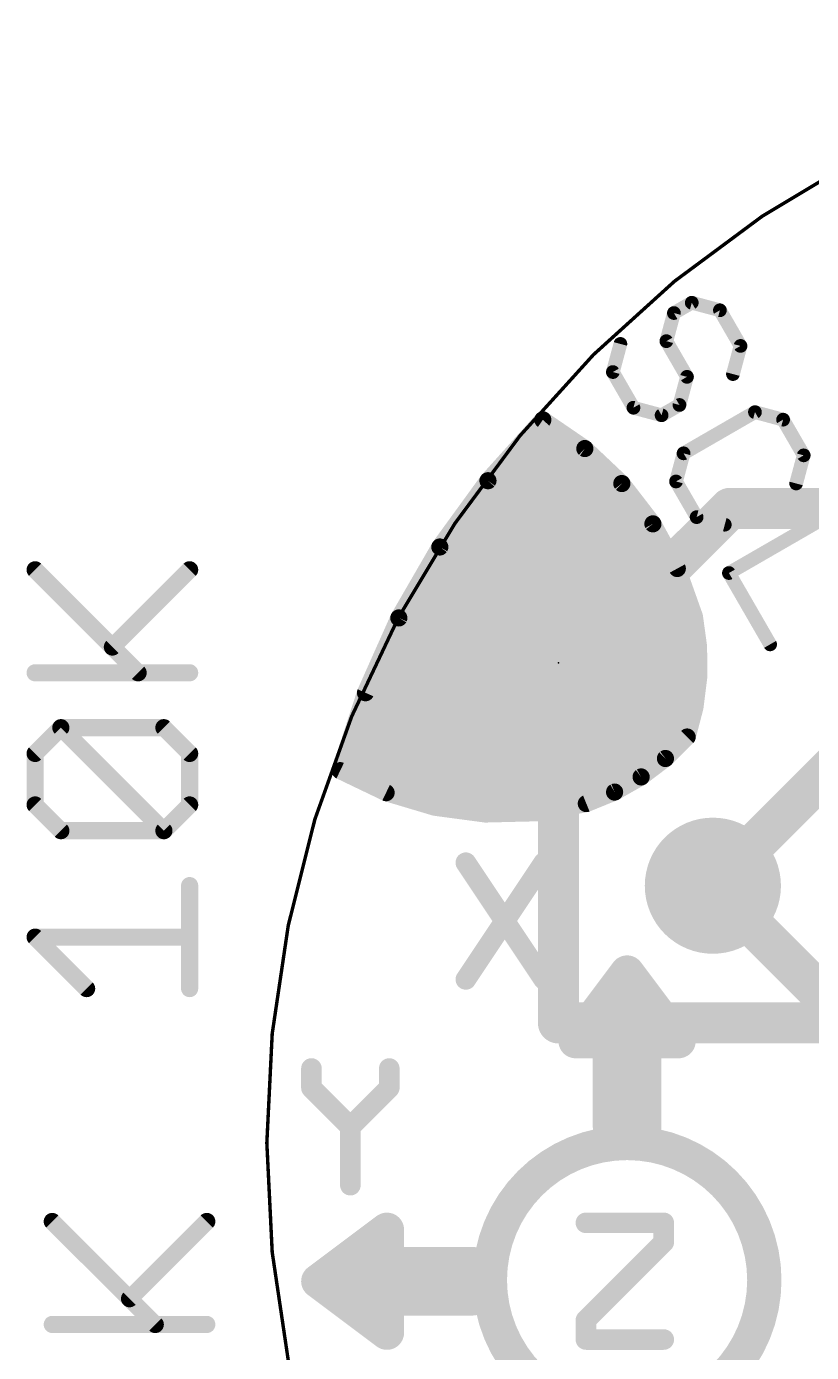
# Model space of a CAD drawing. Extents: x -10 to 12.2, y -10.5 to 9.8.
# Drawn here: x -10.03 to -4.22, y -1.55 to 8.27 of the extents above; entities that cross this region are included whole.
import ezdxf

# ---------------------------------------------------------------- set-up
doc = ezdxf.new("R2010")
doc.units = 0
for name, color, linetype in [('1', 12, 'CONTINUOUS'), ('16', 132, 'CONTINUOUS'), ('17', 110, 'CONTINUOUS'), ('18', 110, 'CONTINUOUS'), ('20', 53, 'CONTINUOUS'), ('21', 40, 'CONTINUOUS'), ('23', 53, 'CONTINUOUS'), ('27', 253, 'CONTINUOUS')]:
    doc.layers.add(name, color=color, linetype=linetype)

# ---------------------------------------------------------------- blocks, each defined once
blk = doc.blocks.new('ROUNDP')
at = {"const_width": 0.5}
blk.add_lwpolyline([(0, -0.25, 1), (0, 0.25, 1), (0, -0.25)], format="xyb", dxfattribs=at)
blk = doc.blocks.new('ROUNDV')
at = {"const_width": 0.5}
blk.add_lwpolyline([(0, -0.25, 1), (0, 0.25, 1), (0, -0.25)], format="xyb", dxfattribs=at)

msp = doc.modelspace()

# ---------------------------------------------------------------- linework, layer by layer
at = {"layer": '1'}
for points, const_width in [([(-6.212, 5.355), (-6.6179, 4.9042)], 0.127), ([(-5.9009, 5.1422), (-6.212, 5.355)], 0.127), ([(-6.231, 5.334), (-6.1813, 5.334)], 0.127), ([(-6.3453, 5.207), (-5.9957, 5.207)], 0.127), ([(-5.627, 4.8833), (-5.9009, 5.1422)], 0.127), ([(-6.4597, 5.08), (-5.8351, 5.08)], 0.127), ([(-6.574, 4.953), (-5.7007, 4.953)], 0.127), ([(-6.6179, 4.9042), (-6.9745, 4.4134)], 0.127), ([(-5.3969, 4.5847), (-5.627, 4.8833)], 0.127), ([(-6.6748, 4.826), (-5.5828, 4.826)], 0.127), ([(-6.767, 4.699), (-5.485, 4.699)], 0.127), ([(-6.8593, 4.572), (-5.3899, 4.572)], 0.127), ([(-5.2163, 4.2539), (-5.3969, 4.5847)], 0.127), ([(-6.9745, 4.4134), (-7.2778, 3.8881)], 0.127), ([(-6.9516, 4.445), (-5.3206, 4.445)], 0.127), ([(-7.0296, 4.318), (-5.2513, 4.318)], 0.127), ([(-7.1029, 4.191), (-5.1939, 4.191)], 0.127), ([(-5.0898, 3.8988), (-5.2163, 4.2539)], 0.127), ([(-7.1763, 4.064), (-5.1487, 4.064)], 0.127), ([(-7.2778, 3.8881), (-7.5246, 3.3339)], 0.127), ([(-7.2496, 3.937), (-5.1034, 3.937)], 0.127), ([(-5.059, 3.6749), (-5.0898, 3.8988)], 0.127), ([(-7.3126, 3.81), (-5.0776, 3.81)], 0.127), ([(-7.3691, 3.683), (-5.0602, 3.683)], 0.127), ([(-5.0578, 3.4489), (-5.059, 3.6749)], 0.127), ([(-6.096, 3.556), (-6.096, 0.889)], 0.3048), ([(-7.4257, 3.556), (-5.0584, 3.556)], 0.127), ([(-7.4822, 3.429), (-5.0603, 3.429)], 0.127), ([(-5.0861, 3.2246), (-5.0578, 3.4489)], 0.127), ([(-7.5246, 3.3339), (-7.712, 2.757)], 0.127), ([(-7.5349, 3.302), (-5.0763, 3.302)], 0.127), ([(-5.1434, 3.006), (-5.0861, 3.2246)], 0.127), ([(-7.5762, 3.175), (-5.0991, 3.175)], 0.127), ([(-7.6175, 3.048), (-5.1324, 3.048)], 0.127), ([(-5.3041, 2.8471), (-5.1434, 3.006)], 0.127), ([(-4.953, 1.905), (-3.937, 2.921)], 0.3048), ([(-7.6587, 2.921), (-5.2293, 2.921)], 0.127), ([(-7.7, 2.794), (-5.374, 2.794)], 0.127), ([(-5.4841, 2.7105), (-5.3041, 2.8471)], 0.127), ([(-7.712, 2.757), (-7.3722, 2.594)], 0.127), ([(-5.6805, 2.5985), (-5.4841, 2.7105)], 0.127), ([(-7.5244, 2.667), (-5.5604, 2.667)], 0.127), ([(-7.3722, 2.594), (-7.011, 2.4862)], 0.127), ([(-5.8898, 2.5132), (-5.6805, 2.5985)], 0.127), ([(-7.1913, 2.54), (-5.824, 2.54)], 0.127), ([(-6.2605, 2.4453), (-5.8898, 2.5132)], 0.127), ([(-7.011, 2.4862), (-6.6374, 2.4362)], 0.127), ([(-6.6374, 2.4362), (-6.2605, 2.4453)], 0.127), ([(-6.096, 0.889), (-3.175, 0.889)], 0.3048)]:
    msp.add_lwpolyline(points, dxfattribs=dict(at, const_width=const_width))
for points, const_width in [([(-6.1941, 5.3812, 1), (-6.23, 5.3288)], 0.0635), ([(-6.1884, 5.3338, 1), (-6.2356, 5.3763)], 0.0635), ([(-6.231, 5.3658, 1), (-6.231, 5.3023)], 0.0635), ([(-6.1813, 5.3023, 1), (-6.1813, 5.3658)], 0.0635), ([(-6.3453, 5.2387, 1), (-6.3453, 5.1753)], 0.0635), ([(-5.9957, 5.1753, 1), (-5.9957, 5.2387)], 0.0635), ([(-5.8791, 5.1653, 1), (-5.9227, 5.1191)], 0.0635), ([(-6.4597, 5.1117, 1), (-6.4597, 5.0483)], 0.0635), ([(-5.9189, 5.116, 1), (-5.883, 5.1684)], 0.0635), ([(-5.8351, 5.0483, 1), (-5.8351, 5.1117)], 0.0635), ([(-6.574, 4.9848, 1), (-6.574, 4.9213)], 0.0635), ([(-5.7007, 4.9213, 1), (-5.7007, 4.9848)], 0.0635), ([(-6.6415, 4.9255, 1), (-6.5943, 4.883)], 0.0635), ([(-6.5923, 4.8856, 1), (-6.6436, 4.9229)], 0.0635), ([(-5.6018, 4.9027, 1), (-5.6521, 4.8639)], 0.0635), ([(-5.6488, 4.8602, 1), (-5.6052, 4.9064)], 0.0635), ([(-6.6748, 4.8578, 1), (-6.6748, 4.7943)], 0.0635), ([(-5.5828, 4.7943, 1), (-5.5828, 4.8578)], 0.0635), ([(-6.767, 4.7307, 1), (-6.767, 4.6673)], 0.0635), ([(-5.485, 4.6673, 1), (-5.485, 4.7307)], 0.0635), ([(-6.8593, 4.6037, 1), (-6.8593, 4.5403)], 0.0635), ([(-5.369, 4.5999, 1), (-5.4248, 4.5695)], 0.0635), ([(-5.422, 4.5654, 1), (-5.3717, 4.6041)], 0.0635), ([(-5.3899, 4.5403, 1), (-5.3899, 4.6037)], 0.0635), ([(-7.0002, 4.4321, 1), (-6.9488, 4.3948)], 0.0635), ([(-6.947, 4.3976, 1), (-7.002, 4.4293)], 0.0635), ([(-6.9516, 4.4768, 1), (-6.9516, 4.4133)], 0.0635), ([(-5.3206, 4.4133, 1), (-5.3206, 4.4768)], 0.0635), ([(-7.0296, 4.3498, 1), (-7.0296, 4.2863)], 0.0635), ([(-5.2513, 4.2863, 1), (-5.2513, 4.3498)], 0.0635), ([(-7.1029, 4.2227, 1), (-7.1029, 4.1593)], 0.0635), ([(-5.1864, 4.2645, 1), (-5.2463, 4.2432)], 0.0635), ([(-5.2442, 4.2387, 1), (-5.1885, 4.2691)], 0.0635), ([(-5.1939, 4.1593, 1), (-5.1939, 4.2227)], 0.0635), ([(-7.1763, 4.0957, 1), (-7.1763, 4.0323)], 0.0635), ([(-5.1487, 4.0323, 1), (-5.1487, 4.0957)], 0.0635), ([(-7.3053, 3.904, 1), (-7.2503, 3.8722)], 0.0635), ([(-7.2488, 3.8752, 1), (-7.3068, 3.901)], 0.0635), ([(-7.2496, 3.9688, 1), (-7.2496, 3.9053)], 0.0635), ([(-5.0583, 3.9031, 1), (-5.1212, 3.8945)], 0.0635), ([(-5.1197, 3.8882, 1), (-5.0599, 3.9095)], 0.0635), ([(-5.1034, 3.9053, 1), (-5.1034, 3.9688)], 0.0635), ([(-7.3126, 3.8418, 1), (-7.3126, 3.7782)], 0.0635), ([(-5.0776, 3.7782, 1), (-5.0776, 3.8418)], 0.0635), ([(-7.3691, 3.7148, 1), (-7.3691, 3.6513)], 0.0635), ([(-5.0273, 3.6751, 1), (-5.0908, 3.6747)], 0.0635), ([(-5.0602, 3.6513, 1), (-5.0602, 3.7148)], 0.0635), ([(-6.0198, 3.556, 1), (-6.1722, 3.556)], 0.1524), ([(-5.0905, 3.6706, 1), (-5.0276, 3.6792)], 0.0635), ([(-7.4257, 3.5878, 1), (-7.4257, 3.5242)], 0.0635), ([(-5.0584, 3.5242, 1), (-5.0584, 3.5878)], 0.0635), ([(-7.4822, 3.4608, 1), (-7.4822, 3.3973)], 0.0635), ([(-5.0896, 3.4487, 1), (-5.0261, 3.4491)], 0.0635), ([(-5.0263, 3.4449, 1), (-5.0893, 3.4529)], 0.0635), ([(-5.0603, 3.3973, 1), (-5.0603, 3.4608)], 0.0635), ([(-7.5349, 3.3338, 1), (-7.5349, 3.2702)], 0.0635), ([(-7.5536, 3.3468, 1), (-7.4956, 3.321)], 0.0635), ([(-7.4944, 3.3241, 1), (-7.5548, 3.3437)], 0.0635), ([(-5.0763, 3.2702, 1), (-5.0763, 3.3338)], 0.0635), ([(-5.1176, 3.2286, 1), (-5.0546, 3.2207)], 0.0635), ([(-5.0554, 3.2166, 1), (-5.1168, 3.2327)], 0.0635), ([(-7.5762, 3.2068, 1), (-7.5762, 3.1433)], 0.0635), ([(-5.0991, 3.1433, 1), (-5.0991, 3.2068)], 0.0635), ([(-7.6175, 3.0798, 1), (-7.6175, 3.0162)], 0.0635), ([(-5.1741, 3.014, 1), (-5.1127, 2.998)], 0.0635), ([(-5.121, 2.9834, 1), (-5.1657, 3.0286)], 0.0635), ([(-5.1324, 3.0162, 1), (-5.1324, 3.0798)], 0.0635), ([(-7.6587, 2.9528, 1), (-7.6587, 2.8893)], 0.0635), ([(-5.2293, 2.8893, 1), (-5.2293, 2.9528)], 0.0635), ([(-7.7, 2.8258, 1), (-7.7, 2.7622)], 0.0635), ([(-5.374, 2.7622, 1), (-5.374, 2.8258)], 0.0635), ([(-5.3264, 2.8696, 1), (-5.2817, 2.8245)], 0.0635), ([(-5.2849, 2.8218, 1), (-5.3233, 2.8724)], 0.0635), ([(-7.6983, 2.7856, 1), (-7.7258, 2.7283)], 0.0635), ([(-7.7422, 2.7668, 1), (-7.6818, 2.7471)], 0.0635), ([(-5.5033, 2.7358, 1), (-5.4649, 2.6852)], 0.0635), ([(-5.4684, 2.6829, 1), (-5.4999, 2.738)], 0.0635), ([(-7.5244, 2.6988, 1), (-7.5244, 2.6353)], 0.0635), ([(-7.3631, 2.6244, 1), (-7.3812, 2.5636)], 0.0635), ([(-7.3859, 2.5653, 1), (-7.3584, 2.6226)], 0.0635), ([(-5.6962, 2.6261, 1), (-5.6648, 2.5709)], 0.0635), ([(-5.6685, 2.5691, 1), (-5.6925, 2.6279)], 0.0635), ([(-5.5604, 2.6353, 1), (-5.5604, 2.6988)], 0.0635), ([(-7.1913, 2.5718, 1), (-7.1913, 2.5082)], 0.0635), ([(-5.9018, 2.5426, 1), (-5.8778, 2.4838)], 0.0635), ([(-5.8841, 2.4819, 1), (-5.8955, 2.5444)], 0.0635), ([(-5.824, 2.5082, 1), (-5.824, 2.5718)], 0.0635), ([(-7.0068, 2.5176, 1), (-7.0152, 2.4547)], 0.0635), ([(-7.02, 2.4557, 1), (-7.0019, 2.5166)], 0.0635), ([(-6.6381, 2.4679, 1), (-6.6366, 2.4044)], 0.0635), ([(-6.6416, 2.4047, 1), (-6.6332, 2.4677)], 0.0635), ([(-6.2663, 2.4765, 1), (-6.2548, 2.414)], 0.0635), ([(-6.2598, 2.4135, 1), (-6.2613, 2.477)], 0.0635), ([(-5.0069, 1.9589, 1), (-4.8991, 1.8511)], 0.1524), ([(-6.096, 0.9652, 1), (-6.096, 0.8128)], 0.1524), ([(-6.1722, 0.889, 1), (-6.0198, 0.889)], 0.1524)]:
    msp.add_lwpolyline(points, format="xyb", dxfattribs=dict(at, const_width=const_width))
at = {"layer": '16'}
for points, const_width in [([(-6.212, 5.355), (-6.6179, 4.9042)], 0.127), ([(-5.9009, 5.1422), (-6.212, 5.355)], 0.127), ([(-6.231, 5.334), (-6.1813, 5.334)], 0.127), ([(-6.3453, 5.207), (-5.9957, 5.207)], 0.127), ([(-5.627, 4.8833), (-5.9009, 5.1422)], 0.127), ([(-6.4597, 5.08), (-5.8351, 5.08)], 0.127), ([(-6.574, 4.953), (-5.7007, 4.953)], 0.127), ([(-6.6179, 4.9042), (-6.9745, 4.4134)], 0.127), ([(-5.3969, 4.5847), (-5.627, 4.8833)], 0.127), ([(-6.6748, 4.826), (-5.5828, 4.826)], 0.127), ([(-4.826, 4.699), (-5.969, 3.556)], 0.3048), ([(4.953, 4.699), (-4.826, 4.699)], 0.3048), ([(-6.767, 4.699), (-5.485, 4.699)], 0.127), ([(-6.8593, 4.572), (-5.3899, 4.572)], 0.127), ([(-5.2163, 4.2539), (-5.3969, 4.5847)], 0.127), ([(-6.9745, 4.4134), (-7.2778, 3.8881)], 0.127), ([(-6.9516, 4.445), (-5.3206, 4.445)], 0.127), ([(-7.0296, 4.318), (-5.2513, 4.318)], 0.127), ([(-7.1029, 4.191), (-5.1939, 4.191)], 0.127), ([(-5.0898, 3.8988), (-5.2163, 4.2539)], 0.127), ([(-7.1763, 4.064), (-5.1487, 4.064)], 0.127), ([(-7.2778, 3.8881), (-7.5246, 3.3339)], 0.127), ([(-7.2496, 3.937), (-5.1034, 3.937)], 0.127), ([(-5.059, 3.6749), (-5.0898, 3.8988)], 0.127), ([(-7.3126, 3.81), (-5.0776, 3.81)], 0.127), ([(-7.3691, 3.683), (-5.0602, 3.683)], 0.127), ([(-5.0578, 3.4489), (-5.059, 3.6749)], 0.127), ([(-5.969, 3.556), (-6.096, 3.556)], 0.3048), ([(-7.4257, 3.556), (-5.0584, 3.556)], 0.127), ([(-7.4822, 3.429), (-5.0603, 3.429)], 0.127), ([(-5.0861, 3.2246), (-5.0578, 3.4489)], 0.127), ([(-7.5246, 3.3339), (-7.712, 2.757)], 0.127), ([(-7.5349, 3.302), (-5.0763, 3.302)], 0.127), ([(-5.1434, 3.006), (-5.0861, 3.2246)], 0.127), ([(-7.5762, 3.175), (-5.0991, 3.175)], 0.127), ([(-7.6175, 3.048), (-5.1324, 3.048)], 0.127), ([(-5.3041, 2.8471), (-5.1434, 3.006)], 0.127), ([(-7.6587, 2.921), (-5.2293, 2.921)], 0.127), ([(-7.7, 2.794), (-5.374, 2.794)], 0.127), ([(-5.4841, 2.7105), (-5.3041, 2.8471)], 0.127), ([(-7.712, 2.757), (-7.3722, 2.594)], 0.127), ([(-5.6805, 2.5985), (-5.4841, 2.7105)], 0.127), ([(-7.5244, 2.667), (-5.5604, 2.667)], 0.127), ([(-7.3722, 2.594), (-7.011, 2.4862)], 0.127), ([(-5.8898, 2.5132), (-5.6805, 2.5985)], 0.127), ([(-7.1913, 2.54), (-5.824, 2.54)], 0.127), ([(-6.2605, 2.4453), (-5.8898, 2.5132)], 0.127), ([(-7.011, 2.4862), (-6.6374, 2.4362)], 0.127), ([(-6.6374, 2.4362), (-6.2605, 2.4453)], 0.127), ([(-4.064, 1.016), (-4.953, 1.905)], 0.3048)]:
    msp.add_lwpolyline(points, dxfattribs=dict(at, const_width=const_width))
for points, const_width in [([(-6.1941, 5.3812, 1), (-6.23, 5.3288)], 0.0635), ([(-6.1884, 5.3338, 1), (-6.2356, 5.3763)], 0.0635), ([(-6.231, 5.3658, 1), (-6.231, 5.3023)], 0.0635), ([(-6.1813, 5.3023, 1), (-6.1813, 5.3658)], 0.0635), ([(-6.3453, 5.2387, 1), (-6.3453, 5.1753)], 0.0635), ([(-5.9957, 5.1753, 1), (-5.9957, 5.2387)], 0.0635), ([(-5.8791, 5.1653, 1), (-5.9227, 5.1191)], 0.0635), ([(-6.4597, 5.1117, 1), (-6.4597, 5.0483)], 0.0635), ([(-5.9189, 5.116, 1), (-5.883, 5.1684)], 0.0635), ([(-5.8351, 5.0483, 1), (-5.8351, 5.1117)], 0.0635), ([(-6.574, 4.9848, 1), (-6.574, 4.9213)], 0.0635), ([(-5.7007, 4.9213, 1), (-5.7007, 4.9848)], 0.0635), ([(-6.6415, 4.9255, 1), (-6.5943, 4.883)], 0.0635), ([(-6.5923, 4.8856, 1), (-6.6436, 4.9229)], 0.0635), ([(-5.6018, 4.9027, 1), (-5.6521, 4.8639)], 0.0635), ([(-5.6488, 4.8602, 1), (-5.6052, 4.9064)], 0.0635), ([(-6.6748, 4.8578, 1), (-6.6748, 4.7943)], 0.0635), ([(-5.5828, 4.7943, 1), (-5.5828, 4.8578)], 0.0635), ([(-4.826, 4.7752, 1), (-4.826, 4.6228)], 0.1524), ([(-4.7721, 4.6451, 1), (-4.8799, 4.7529)], 0.1524), ([(-6.767, 4.7307, 1), (-6.767, 4.6673)], 0.0635), ([(-5.485, 4.6673, 1), (-5.485, 4.7307)], 0.0635), ([(-6.8593, 4.6037, 1), (-6.8593, 4.5403)], 0.0635), ([(-5.369, 4.5999, 1), (-5.4248, 4.5695)], 0.0635), ([(-5.422, 4.5654, 1), (-5.3717, 4.6041)], 0.0635), ([(-5.3899, 4.5403, 1), (-5.3899, 4.6037)], 0.0635), ([(-7.0002, 4.4321, 1), (-6.9488, 4.3948)], 0.0635), ([(-6.947, 4.3976, 1), (-7.002, 4.4293)], 0.0635), ([(-6.9516, 4.4768, 1), (-6.9516, 4.4133)], 0.0635), ([(-5.3206, 4.4133, 1), (-5.3206, 4.4768)], 0.0635), ([(-7.0296, 4.3498, 1), (-7.0296, 4.2863)], 0.0635), ([(-5.2513, 4.2863, 1), (-5.2513, 4.3498)], 0.0635), ([(-7.1029, 4.2227, 1), (-7.1029, 4.1593)], 0.0635), ([(-5.1864, 4.2645, 1), (-5.2463, 4.2432)], 0.0635), ([(-5.2442, 4.2387, 1), (-5.1885, 4.2691)], 0.0635), ([(-5.1939, 4.1593, 1), (-5.1939, 4.2227)], 0.0635), ([(-7.1763, 4.0957, 1), (-7.1763, 4.0323)], 0.0635), ([(-5.1487, 4.0323, 1), (-5.1487, 4.0957)], 0.0635), ([(-7.3053, 3.904, 1), (-7.2503, 3.8722)], 0.0635), ([(-7.2488, 3.8752, 1), (-7.3068, 3.901)], 0.0635), ([(-7.2496, 3.9688, 1), (-7.2496, 3.9053)], 0.0635), ([(-5.0583, 3.9031, 1), (-5.1212, 3.8945)], 0.0635), ([(-5.1197, 3.8882, 1), (-5.0599, 3.9095)], 0.0635), ([(-5.1034, 3.9053, 1), (-5.1034, 3.9688)], 0.0635), ([(-7.3126, 3.8418, 1), (-7.3126, 3.7782)], 0.0635), ([(-5.0776, 3.7782, 1), (-5.0776, 3.8418)], 0.0635), ([(-7.3691, 3.7148, 1), (-7.3691, 3.6513)], 0.0635), ([(-5.0273, 3.6751, 1), (-5.0908, 3.6747)], 0.0635), ([(-5.0602, 3.6513, 1), (-5.0602, 3.7148)], 0.0635), ([(-6.096, 3.6322, 1), (-6.096, 3.4798)], 0.1524), ([(-6.0229, 3.6099, 1), (-5.9151, 3.5021)], 0.1524), ([(-5.969, 3.4798, 1), (-5.969, 3.6322)], 0.1524), ([(-5.0905, 3.6706, 1), (-5.0276, 3.6792)], 0.0635), ([(-7.4257, 3.5878, 1), (-7.4257, 3.5242)], 0.0635), ([(-5.0584, 3.5242, 1), (-5.0584, 3.5878)], 0.0635), ([(-7.4822, 3.4608, 1), (-7.4822, 3.3973)], 0.0635), ([(-5.0896, 3.4487, 1), (-5.0261, 3.4491)], 0.0635), ([(-5.0263, 3.4449, 1), (-5.0893, 3.4529)], 0.0635), ([(-5.0603, 3.3973, 1), (-5.0603, 3.4608)], 0.0635), ([(-7.5349, 3.3338, 1), (-7.5349, 3.2702)], 0.0635), ([(-7.5536, 3.3468, 1), (-7.4956, 3.321)], 0.0635), ([(-7.4944, 3.3241, 1), (-7.5548, 3.3437)], 0.0635), ([(-5.0763, 3.2702, 1), (-5.0763, 3.3338)], 0.0635), ([(-5.1176, 3.2286, 1), (-5.0546, 3.2207)], 0.0635), ([(-5.0554, 3.2166, 1), (-5.1168, 3.2327)], 0.0635), ([(-7.5762, 3.2068, 1), (-7.5762, 3.1433)], 0.0635), ([(-5.0991, 3.1433, 1), (-5.0991, 3.2068)], 0.0635), ([(-7.6175, 3.0798, 1), (-7.6175, 3.0162)], 0.0635), ([(-5.1741, 3.014, 1), (-5.1127, 2.998)], 0.0635), ([(-5.121, 2.9834, 1), (-5.1657, 3.0286)], 0.0635), ([(-5.1324, 3.0162, 1), (-5.1324, 3.0798)], 0.0635), ([(-7.6587, 2.9528, 1), (-7.6587, 2.8893)], 0.0635), ([(-5.2293, 2.8893, 1), (-5.2293, 2.9528)], 0.0635), ([(-7.7, 2.8258, 1), (-7.7, 2.7622)], 0.0635), ([(-5.374, 2.7622, 1), (-5.374, 2.8258)], 0.0635), ([(-5.3264, 2.8696, 1), (-5.2817, 2.8245)], 0.0635), ([(-5.2849, 2.8218, 1), (-5.3233, 2.8724)], 0.0635), ([(-7.6983, 2.7856, 1), (-7.7258, 2.7283)], 0.0635), ([(-7.7422, 2.7668, 1), (-7.6818, 2.7471)], 0.0635), ([(-5.5033, 2.7358, 1), (-5.4649, 2.6852)], 0.0635), ([(-5.4684, 2.6829, 1), (-5.4999, 2.738)], 0.0635), ([(-7.5244, 2.6988, 1), (-7.5244, 2.6353)], 0.0635), ([(-7.3631, 2.6244, 1), (-7.3812, 2.5636)], 0.0635), ([(-7.3859, 2.5653, 1), (-7.3584, 2.6226)], 0.0635), ([(-5.6962, 2.6261, 1), (-5.6648, 2.5709)], 0.0635), ([(-5.6685, 2.5691, 1), (-5.6925, 2.6279)], 0.0635), ([(-5.5604, 2.6353, 1), (-5.5604, 2.6988)], 0.0635), ([(-7.1913, 2.5718, 1), (-7.1913, 2.5082)], 0.0635), ([(-5.9018, 2.5426, 1), (-5.8778, 2.4838)], 0.0635), ([(-5.8841, 2.4819, 1), (-5.8955, 2.5444)], 0.0635), ([(-5.824, 2.5082, 1), (-5.824, 2.5718)], 0.0635), ([(-7.0068, 2.5176, 1), (-7.0152, 2.4547)], 0.0635), ([(-7.02, 2.4557, 1), (-7.0019, 2.5166)], 0.0635), ([(-6.6381, 2.4679, 1), (-6.6366, 2.4044)], 0.0635), ([(-6.6416, 2.4047, 1), (-6.6332, 2.4677)], 0.0635), ([(-6.2663, 2.4765, 1), (-6.2548, 2.414)], 0.0635), ([(-6.2598, 2.4135, 1), (-6.2613, 2.477)], 0.0635), ([(-4.8991, 1.9589, 1), (-5.0069, 1.8511)], 0.1524)]:
    msp.add_lwpolyline(points, format="xyb", dxfattribs=dict(at, const_width=const_width))
at = {"layer": '20', "const_width": 0.0254}
msp.add_lwpolyline([(0, -8.255, 1), (0, 8.255, 1), (0, -8.255)], format="xyb", dxfattribs=at)
at = {"layer": '21'}
for points, const_width in [([(-5.2414, 6.146), (-5.2972, 5.9377)], 0.1016), ([(-5.1093, 6.2223), (-5.2414, 6.146)], 0.1016), ([(-4.9009, 6.1664), (-5.1093, 6.2223)], 0.1016), ([(-4.7484, 5.9023), (-4.9009, 6.1664)], 0.1016), ([(-5.6935, 5.7089), (-5.6377, 5.9172)], 0.1016), ([(-5.2972, 5.9377), (-5.1447, 5.6735)], 0.1016), ([(-4.8042, 5.6939), (-4.7484, 5.9023)], 0.1016), ([(-5.541, 5.4447), (-5.6935, 5.7089)], 0.1016), ([(-5.1447, 5.6735), (-5.2005, 5.4651)], 0.1016), ([(-5.2005, 5.4651), (-5.3326, 5.3888)], 0.1016), ([(-5.3326, 5.3888), (-5.541, 5.4447)], 0.1016), ([(-4.6415, 5.4121), (-5.1699, 5.107)], 0.1016), ([(-4.4332, 5.3563), (-4.6415, 5.4121)], 0.1016), ([(-4.2806, 5.0921), (-4.4332, 5.3563)], 0.1016), ([(-5.1699, 5.107), (-5.2257, 4.8987)], 0.1016), ([(-4.3365, 4.8837), (-4.2806, 5.0921)], 0.1016), ([(-5.2257, 4.8987), (-5.0732, 4.6345)], 0.1016), ([(-4.0417, 4.6782), (-4.8342, 4.2206)], 0.1016), ([(-5.0732, 4.6345), (-4.8649, 4.5787)], 0.1016), ([(-4.8342, 4.2206), (-4.5292, 3.6922)], 0.1016), ([(-6.7818, 2.0755), (-6.2056, 1.2112)], 0.1524), ([(-6.2056, 2.0755), (-6.7818, 1.2112)], 0.1524), ([(-5.969, 0.754), (-5.588, 1.262)], 0.254), ([(-5.588, 1.262), (-5.207, 0.754)], 0.254), ([(-5.7725, 1.016), (-5.4035, 1.016)], 0.254), ([(-5.963, 0.762), (-5.213, 0.762)], 0.254), ([(-5.715, 0.754), (-5.969, 0.754)], 0.254), ([(-5.715, 0.119), (-5.715, 0.754)], 0.254), ([(-5.207, 0.754), (-5.461, 0.754)], 0.254), ([(-5.461, 0.754), (-5.461, 0.119)], 0.254), ([(-7.9248, 0.5515), (-7.9248, 0.4075)], 0.1524), ([(-7.3486, 0.4075), (-7.3486, 0.5515)], 0.1524), ([(-5.715, 0.508), (-5.461, 0.508)], 0.254), ([(-7.9248, 0.4075), (-7.6367, 0.1194)], 0.1524), ([(-7.6367, 0.1194), (-7.3486, 0.4075)], 0.1524), ([(-5.715, 0.254), (-5.461, 0.254)], 0.254), ([(-5.461, 0.119), (-5.715, 0.119)], 0.254), ([(-7.6367, 0.1194), (-7.6367, -0.3128)], 0.1524), ([(-7.874, -1.024), (-7.366, -0.643)], 0.254), ([(-7.366, -0.643), (-7.366, -0.897)], 0.254), ([(-5.8928, -0.5915), (-5.3166, -0.5915)], 0.1524), ([(-5.3166, -0.5915), (-5.3166, -0.7355)], 0.1524), ([(-7.5247, -0.762), (-7.366, -0.762)], 0.254), ([(-5.3166, -0.7355), (-5.8928, -1.3117)], 0.1524), ([(-7.366, -0.897), (-6.731, -0.897)], 0.254), ([(-6.731, -0.897), (-6.731, -1.151)], 0.254), ([(-7.366, -1.405), (-7.874, -1.024)], 0.254), ([(-7.8633, -1.016), (-6.731, -1.016)], 0.254), ([(-6.731, -1.151), (-7.366, -1.151)], 0.254), ([(-7.366, -1.151), (-7.366, -1.405)], 0.254), ([(-7.546, -1.27), (-7.366, -1.27)], 0.254), ([(-5.8928, -1.3117), (-5.8928, -1.4558)], 0.1524), ([(-5.8928, -1.4558), (-5.3166, -1.4558)], 0.1524)]:
    msp.add_lwpolyline(points, dxfattribs=dict(at, const_width=const_width))
for points, const_width in [([(-5.2541, 6.168, 1), (-5.2287, 6.124)], 0.0508), ([(-5.2168, 6.1394, 1), (-5.2659, 6.1526)], 0.0508), ([(-5.1027, 6.2468, 1), (-5.1159, 6.1977)], 0.0508), ([(-5.0966, 6.2003, 1), (-5.122, 6.2443)], 0.0508), ([(-4.8789, 6.1791, 1), (-4.9229, 6.1537)], 0.0508), ([(-4.9075, 6.1419, 1), (-4.8944, 6.191)], 0.0508), ([(-5.6131, 5.9106, 1), (-5.6622, 5.9238)], 0.0508), ([(-5.2752, 5.9504, 1), (-5.3192, 5.9249)], 0.0508), ([(-5.3217, 5.9442, 1), (-5.2727, 5.9311)], 0.0508), ([(-4.7239, 5.8957, 1), (-4.7729, 5.9088)], 0.0508), ([(-4.7704, 5.8896, 1), (-4.7264, 5.915)], 0.0508), ([(-5.6715, 5.7216, 1), (-5.7155, 5.6962)], 0.0508), ([(-5.718, 5.7154, 1), (-5.669, 5.7023)], 0.0508), ([(-5.1201, 5.6669, 1), (-5.1692, 5.68)], 0.0508), ([(-5.1667, 5.6608, 1), (-5.1227, 5.6862)], 0.0508), ([(-4.8288, 5.7005, 1), (-4.7797, 5.6873)], 0.0508), ([(-5.1878, 5.4431, 1), (-5.2132, 5.4871)], 0.0508), ([(-5.5344, 5.4692, 1), (-5.5475, 5.4201)], 0.0508), ([(-5.563, 5.432, 1), (-5.519, 5.4574)], 0.0508), ([(-5.3453, 5.4108, 1), (-5.3199, 5.3668)], 0.0508), ([(-5.3392, 5.3643, 1), (-5.326, 5.4134)], 0.0508), ([(-5.225, 5.4717, 1), (-5.176, 5.4585)], 0.0508), ([(-4.635, 5.4366, 1), (-4.6481, 5.3876)], 0.0508), ([(-4.6288, 5.3901, 1), (-4.6542, 5.4341)], 0.0508), ([(-4.4112, 5.369, 1), (-4.4552, 5.3436)], 0.0508), ([(-4.4397, 5.3317, 1), (-4.4266, 5.3808)], 0.0508), ([(-5.1826, 5.129, 1), (-5.1572, 5.085)], 0.0508), ([(-5.1454, 5.1005, 1), (-5.1944, 5.1136)], 0.0508), ([(-4.2561, 5.0855, 1), (-4.3052, 5.0986)], 0.0508), ([(-4.3026, 5.0794, 1), (-4.2586, 5.1048)], 0.0508), ([(-5.2503, 4.9052, 1), (-5.2012, 4.8921)], 0.0508), ([(-5.2037, 4.9114, 1), (-5.2477, 4.886)], 0.0508), ([(-4.361, 4.8903, 1), (-4.3119, 4.8771)], 0.0508), ([(-5.0666, 4.659, 1), (-5.0798, 4.6099)], 0.0508), ([(-5.0952, 4.6218, 1), (-5.0512, 4.6472)], 0.0508), ([(-4.8714, 4.5541, 1), (-4.8583, 4.6032)], 0.0508), ([(-4.8122, 4.2333, 1), (-4.8562, 4.2079)], 0.0508), ([(-4.8469, 4.2426, 1), (-4.8215, 4.1986)], 0.0508), ([(-4.5512, 3.6795, 1), (-4.5072, 3.7049)], 0.0508), ([(-6.7501, 2.0967, 1), (-6.8135, 2.0544)], 0.0762), ([(-6.1739, 2.0544, 1), (-6.2373, 2.0967)], 0.0762), ([(-5.5372, 1.3001, 1), (-5.6388, 1.2239)], 0.127), ([(-5.5372, 1.2239, 1), (-5.6388, 1.3001)], 0.127), ([(-6.8135, 1.2323, 1), (-6.7501, 1.1901)], 0.0762), ([(-6.2373, 1.1901, 1), (-6.1739, 1.2323)], 0.0762), ([(-5.7725, 1.0795, 1), (-5.7725, 0.9525)], 0.127), ([(-5.4035, 0.9525, 1), (-5.4035, 1.0795)], 0.127), ([(-5.963, 0.8255, 1), (-5.963, 0.6985)], 0.127), ([(-5.213, 0.6985, 1), (-5.213, 0.8255)], 0.127), ([(-5.969, 0.8175, 1), (-5.969, 0.6905)], 0.127), ([(-6.0198, 0.7921, 1), (-5.9182, 0.7159)], 0.127), ([(-5.6515, 0.754, 1), (-5.7785, 0.754)], 0.127), ([(-5.715, 0.6905, 1), (-5.715, 0.8175)], 0.127), ([(-5.461, 0.8175, 1), (-5.461, 0.6905)], 0.127), ([(-5.3975, 0.754, 1), (-5.5245, 0.754)], 0.127), ([(-5.2578, 0.7159, 1), (-5.1562, 0.7921)], 0.127), ([(-5.207, 0.6905, 1), (-5.207, 0.8175)], 0.127), ([(-7.8867, 0.5515, 1), (-7.9629, 0.5515)], 0.0762), ([(-7.3105, 0.5515, 1), (-7.3867, 0.5515)], 0.0762), ([(-5.715, 0.5715, 1), (-5.715, 0.4445)], 0.127), ([(-5.461, 0.4445, 1), (-5.461, 0.5715)], 0.127), ([(-7.8979, 0.4344, 1), (-7.9517, 0.3805)], 0.0762), ([(-7.9629, 0.4075, 1), (-7.8867, 0.4075)], 0.0762), ([(-7.3867, 0.4075, 1), (-7.3105, 0.4075)], 0.0762), ([(-7.3216, 0.3805, 1), (-7.3755, 0.4344)], 0.0762), ([(-5.715, 0.3175, 1), (-5.715, 0.1905)], 0.127), ([(-5.461, 0.1905, 1), (-5.461, 0.3175)], 0.127), ([(-5.715, 0.1825, 1), (-5.715, 0.0555)], 0.127), ([(-5.461, 0.0555, 1), (-5.461, 0.1825)], 0.127), ([(-7.5986, 0.1194, 1), (-7.6748, 0.1194)], 0.0762), ([(-7.6636, 0.1463, 1), (-7.6097, 0.0924)], 0.0762), ([(-7.6636, 0.0924, 1), (-7.6097, 0.1463)], 0.0762), ([(-5.588, -2.032, 1), (-5.588, 0, 1), (-5.588, -2.032)], 0.254), ([(-5.7785, 0.119, 1), (-5.6515, 0.119)], 0.127), ([(-5.5245, 0.119, 1), (-5.3975, 0.119)], 0.127), ([(-7.6748, -0.3128, 1), (-7.5986, -0.3128)], 0.0762), ([(-7.3025, -0.643, 1), (-7.4295, -0.643)], 0.127), ([(-7.3279, -0.6938, 1), (-7.4041, -0.5922)], 0.127), ([(-5.8928, -0.5534, 1), (-5.8928, -0.6296)], 0.0762), ([(-5.2785, -0.5915, 1), (-5.3547, -0.5915)], 0.0762), ([(-5.3166, -0.6296, 1), (-5.3166, -0.5534)], 0.0762), ([(-7.5247, -0.6985, 1), (-7.5247, -0.8255)], 0.127), ([(-7.366, -0.8255, 1), (-7.366, -0.6985)], 0.127), ([(-5.2896, -0.7625, 1), (-5.3435, -0.7086)], 0.0762), ([(-7.366, -0.8335, 1), (-7.366, -0.9605)], 0.127), ([(-6.6675, -0.897, 1), (-6.7945, -0.897)], 0.127), ([(-6.731, -0.9605, 1), (-6.731, -0.8335)], 0.127), ([(-5.3547, -0.7355, 1), (-5.2785, -0.7355)], 0.0762), ([(-7.4295, -0.897, 1), (-7.3025, -0.897)], 0.127), ([(-7.8359, -0.9732, 1), (-7.9121, -1.0748)], 0.127), ([(-7.9121, -0.9732, 1), (-7.8359, -1.0748)], 0.127), ([(-7.8633, -0.9525, 1), (-7.8633, -1.0795)], 0.127), ([(-6.731, -1.0795, 1), (-6.731, -0.9525)], 0.127), ([(-7.366, -1.0875, 1), (-7.366, -1.2145)], 0.127), ([(-7.3025, -1.151, 1), (-7.4295, -1.151)], 0.127), ([(-6.731, -1.2145, 1), (-6.731, -1.0875)], 0.127), ([(-7.546, -1.2065, 1), (-7.546, -1.3335)], 0.127), ([(-7.366, -1.3335, 1), (-7.366, -1.2065)], 0.127), ([(-6.7945, -1.151, 1), (-6.6675, -1.151)], 0.127), ([(-5.8547, -1.3117, 1), (-5.9309, -1.3117)], 0.0762), ([(-5.9197, -1.2848, 1), (-5.8659, -1.3387)], 0.0762), ([(-7.4295, -1.405, 1), (-7.3025, -1.405)], 0.127), ([(-7.4041, -1.4558, 1), (-7.3279, -1.3542)], 0.127), ([(-5.8928, -1.4177, 1), (-5.8928, -1.4939)], 0.0762), ([(-5.9309, -1.4558, 1), (-5.8547, -1.4558)], 0.0762), ([(-5.3166, -1.4939, 1), (-5.3166, -1.4177)], 0.0762)]:
    msp.add_lwpolyline(points, format="xyb", dxfattribs=dict(at, const_width=const_width))
at = {"layer": '23'}
msp.add_point((-6.096, 3.556), dxfattribs=at)
at = {"layer": '27', "const_width": 0.127}
for points in [[(-9.2078, 3.4819), (-9.9705, 4.2445)], [(-9.3985, 3.6726), (-8.8265, 4.2445)], [(-9.9705, 3.4819), (-8.8265, 3.4819)], [(-9.9705, 2.8845), (-9.7798, 3.0751)], [(-9.7798, 3.0751), (-9.0172, 3.0751)], [(-9.0172, 2.3125), (-9.7798, 3.0751)], [(-9.0172, 3.0751), (-8.8265, 2.8845)], [(-9.9705, 2.5032), (-9.9705, 2.8845)], [(-8.8265, 2.8845), (-8.8265, 2.5032)], [(-9.7798, 2.3125), (-9.9705, 2.5032)], [(-8.8265, 2.5032), (-9.0172, 2.3125)], [(-9.0172, 2.3125), (-9.7798, 2.3125)], [(-8.8265, 1.1431), (-8.8265, 1.9058)], [(-9.5892, 1.1431), (-9.9705, 1.5244)], [(-9.9705, 1.5244), (-8.8265, 1.5244)], [(-9.0808, -1.3441), (-9.8435, -0.5815)], [(-9.2715, -1.1534), (-8.6995, -0.5815)], [(-9.8435, -1.3441), (-8.6995, -1.3441)]]:
    msp.add_lwpolyline(points, dxfattribs=at)
at = {"layer": '27', "const_width": 0.0635}
for points in [[(-9.948, 4.267, 1), (-9.9929, 4.2221)], [(-8.804, 4.2221, 1), (-8.849, 4.267)], [(-9.4209, 3.695, 1), (-9.376, 3.6501)], [(-9.9705, 3.5136, 1), (-9.9705, 3.4501)], [(-9.2303, 3.4594, 1), (-9.1854, 3.5043)], [(-8.8265, 3.4501, 1), (-8.8265, 3.5136)], [(-9.7798, 3.1069, 1), (-9.7798, 3.0434)], [(-9.7574, 3.0976, 1), (-9.8023, 3.0527)], [(-9.7574, 3.0527, 1), (-9.8023, 3.0976)], [(-8.9947, 3.0976, 1), (-9.0396, 3.0527)], [(-9.0172, 3.0434, 1), (-9.0172, 3.1069)], [(-9.9387, 2.8845, 1), (-10.0022, 2.8845)], [(-8.7948, 2.8845, 1), (-8.8583, 2.8845)], [(-9.9929, 2.9069, 1), (-9.948, 2.862)], [(-8.849, 2.862, 1), (-8.804, 2.9069)], [(-9.948, 2.5256, 1), (-9.9929, 2.4807)], [(-8.804, 2.4807, 1), (-8.849, 2.5256)], [(-10.0022, 2.5032, 1), (-9.9387, 2.5032)], [(-8.8583, 2.5032, 1), (-8.7948, 2.5032)], [(-9.7798, 2.3442, 1), (-9.7798, 2.2807)], [(-9.8023, 2.29, 1), (-9.7574, 2.3349)], [(-9.0396, 2.3349, 1), (-8.9947, 2.29)], [(-9.0396, 2.29, 1), (-8.9947, 2.3349)], [(-9.0172, 2.2807, 1), (-9.0172, 2.3442)], [(-8.7948, 1.9058, 1), (-8.8583, 1.9058)], [(-9.9705, 1.5562, 1), (-9.9705, 1.4927)], [(-9.948, 1.5469, 1), (-9.9929, 1.502)], [(-8.8265, 1.4927, 1), (-8.8265, 1.5562)], [(-9.6116, 1.1206, 1), (-9.5667, 1.1656)], [(-8.8583, 1.1431, 1), (-8.7948, 1.1431)], [(-9.821, -0.559, 1), (-9.8659, -0.6039)], [(-8.677, -0.6039, 1), (-8.722, -0.559)], [(-9.2939, -1.131, 1), (-9.249, -1.1759)], [(-9.8435, -1.3124, 1), (-9.8435, -1.3759)], [(-9.1033, -1.3666, 1), (-9.0584, -1.3217)], [(-8.6995, -1.3759, 1), (-8.6995, -1.3124)]]:
    msp.add_lwpolyline(points, format="xyb", dxfattribs=at)

# ---------------------------------------------------------------- block references
at = {"layer": '17', "xscale": 2.1844, "yscale": 2.1844, "rotation": 60}
msp.add_blockref('ROUNDP', (-6.096, 3.556), dxfattribs=at)
msp.add_blockref('ROUNDP', (-6.096, 3.556), dxfattribs=at)
at = {"layer": '18', "xscale": 1.008, "yscale": 1.008}
msp.add_blockref('ROUNDV', (-4.953, 1.905), dxfattribs=at)
msp.add_blockref('ROUNDV', (-4.953, 1.905), dxfattribs=at)

doc.saveas('drawing.dxf')
